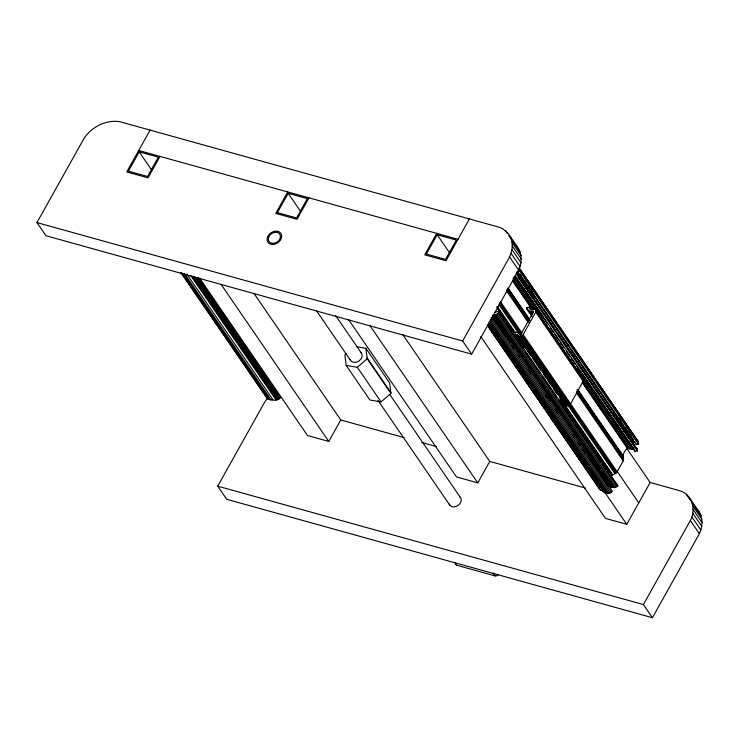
<?xml version="1.0" encoding="UTF-8"?>
<svg xmlns="http://www.w3.org/2000/svg" width="739" height="739" viewBox="0 0 739 739"><rect width="100%" height="100%" fill="white"/><g stroke="black" fill="none" stroke-linecap="round" stroke-linejoin="round"><path stroke-width="1.11" d="M576.956 366.756L576.974 366.267M471.658 354.147L45.966 235.723L36.95 222.578L83.941 138.553C91.618 126.988 105.991 119.376 119.958 121.732L499.536 227.326L502.742 228.831L507.961 233.182L518.87 249.089L521.05 255.528L520.958 262.714L520.062 266.428L516.635 273.679L471.658 354.147L462.651 341.002L509.596 256.96C512.681 250.438 513.411 242.438 509.855 235.944M696.138 508.303C704.313 515.702 703.112 528.727 697.385 537.253L652.417 617.712L643.401 604.567L690.346 520.524C696.138 510.058 692.351 494.788 680.286 490.89L650.154 482.484L626.644 448.203M638.579 444.416L519.979 271.472L519.471 268.285L638.08 441.229L638.579 444.416L636.196 444.481L604.262 397.915M636.196 444.481L636.261 443.843M610.931 477.385C611.55 473.985 615.744 474.493 617.139 471.778L623.208 460.924C623.273 455.316 622.118 454.051 627.254 448.167L582.295 382.599M514.168 334.693C517.439 333.529 520.413 339.617 523.147 334.647L535.747 312.117C537.927 306.297 529.808 311.11 529.078 307.165L526.639 307.877L526.898 308.939L531.498 315.313M535.72 309.438L583.468 379.19L583.182 381.296L570.591 403.827C567.857 408.796 564.882 402.709 561.612 403.873M533.641 294.427L618.09 417.563L617.841 418.108L533.392 294.972L533.641 294.427L530.574 293.873M150.119 130.101L126.738 171.938L148.022 177.859L160.012 156.4M139.191 151.855L128.401 171.162L147.56 176.492L158.349 157.185L139.191 151.855L151.587 169.915M287.72 191.928L275.73 213.386L297.013 219.307L309.013 197.849M288.192 193.304L277.393 212.61L296.551 217.94L307.341 198.625L288.192 193.304L300.579 211.363M436.721 233.376L424.722 254.835L446.014 260.756L469.394 218.92M437.183 234.743L426.394 254.059L445.543 259.389L456.342 240.073L437.183 234.743L449.571 252.812M199.752 278.4L307.498 435.511L328.781 441.432L340.771 419.974L253.92 293.328M348.743 319.848L456.49 476.951L477.773 482.872L489.763 461.422L402.912 334.776M480.756 336.541L605.481 518.399L626.764 524.321L650.154 482.484M652.417 617.712L226.725 499.296L217.709 486.151L264.691 402.118L267.195 398.727M509.43 337.843L593.879 460.979L593.537 461.505L509.088 338.37L509.43 337.843L506.307 336.642M181.009 272.774L267.028 398.201C270.52 400.704 277.578 401.342 280.524 397.48L198.412 277.753M608.964 493.329L490.354 320.384L493.8 318.297L612.409 491.241C610.183 493.735 605.5 494.668 603.421 491.509L488.719 324.273M346.499 353.528L344.854 354.951L346.166 365.408L369.888 399.993L381.065 401.896L390.931 393.36L389.619 382.904L365.897 348.318L356.955 346.794M346.166 365.408L357.343 367.311L367.209 358.766L365.897 348.318M611.91 487.481L493.301 314.537L495.703 314.629L499.268 312.911L617.878 485.856C614.959 488.775 610.857 487.546 608.068 485.311L591.126 460.6M499.268 312.911L497.827 311.488L494.382 312.348M490.908 317.992L492.119 317.105L493.8 318.297M512.395 333.372C515.305 330.509 518.787 333.465 520.93 334.185L533.678 311.387C532.865 309.881 529.651 312.403 528.256 310.583M509.661 342.24L509.984 342.148A3.242 0.97 33.5 0 0 508.321 339.728L507.647 339.303M549.52 400.353L549.834 400.252A3.242 0.97 33.5 0 0 548.181 397.841L547.479 397.37M589.371 458.457L589.685 458.365A3.242 0.97 33.5 0 0 588.032 455.945M634.995 441.977L631.743 442.116M542.666 316.957L514.64 276.1L515.748 276.682L516.33 278.381L518.76 278.04L637.369 450.984L634.93 451.326L577.584 367.708M627.254 448.167L634.358 449.626L628.852 441.553M519.979 271.472L517.586 271.536L541.696 306.694M531.341 294.602L533.392 294.972M616.049 417.193L618.09 417.563M614.774 417.553L617.841 418.108M138.729 150.479L458.004 239.297M36.95 222.578L462.651 341.002M340.771 419.974L404.067 437.58M421.84 442.522L436.278 446.541M489.763 461.422L585.27 487.989M217.709 486.151L643.401 604.567M454.79 562.407L456.73 565.233L495.038 575.893A2.623 2.014 -34.4 0 0 498.363 574.342M507 337.566L509.088 338.37M590.406 460.295L593.537 461.505M515.97 273.984L517.817 275.065L518.76 278.04M487.315 325.169L599.671 489.283L603.421 491.509M636.418 439.908L638.08 441.229M635.595 447.354L637.018 448.869L637.369 450.984M582.674 378.165L583.163 378.608M617.878 485.856L607.31 471.131M515.379 244.729L516.967 246.327M688.711 496.747L699.621 512.663M505.568 230.79L507.499 233.607M508.792 235.492L520.238 252.175M686.328 494.363L690.189 499.989M691.981 502.603L700.997 515.748M512.035 242.383L521.05 255.528M692.794 505.947L701.81 519.092M512.275 245.921L521.291 259.056M693.034 509.485L702.05 522.63M511.942 249.579L520.958 262.714M692.702 513.143L701.717 526.288M511.046 253.283L520.062 266.428M691.806 516.847L700.812 529.992M519.406 268.469L638.533 442.181M519.111 268.867L638.708 443.261M509.596 256.96L518.602 270.104M690.346 520.524L699.362 533.669M528.385 285.919L529.687 287.822M627.439 430.357L629.397 433.211M520.164 274.095L521.475 275.998M524.727 280.746L526.029 282.649M530.593 289.291L532.551 292.154M618.571 417.581L621.176 421.387M625.092 427.077L626.395 428.989M629.646 433.728L630.958 435.64M520.265 274.696L524.21 280.432M526.131 283.249L533.327 293.743M618.672 418.182L623.91 425.821M625.185 427.687L629.129 433.423M630.395 435.289L633.692 440.074M543.008 308.597L552.781 322.851M554.084 324.744L569.067 346.6M570.379 348.503L580.152 362.757M581.454 364.66L602.959 396.012M517.041 271.693L532.025 293.549M616.751 417.082L633.692 441.793M516.358 272.913L637.018 448.869M516.986 274.409L637.332 449.875M518.344 276.774L520.958 280.571M522.907 283.425L526.168 288.173M528.126 291.027L530.075 293.873M616.751 420.26L620.012 425.008M623.273 429.756L625.222 432.611M627.836 436.407L631.088 441.165M515.748 276.682L522.916 287.129M523.933 288.561L542.823 316.126M544.172 318.121L584.179 376.456M584.531 376.936L592.355 388.344M592.65 388.806L600.465 400.205M600.825 400.695L611.55 416.362M611.901 416.851L619.725 428.25M620.021 428.712L627.836 440.121M515.249 276.312L543.673 317.65M579.117 369.435L634.256 449.737M516.33 278.381L547.608 323.996M550.213 327.793L553.474 332.55M554.777 334.444L558.684 340.152M559.986 342.046L563.903 347.746M566.508 351.552L569.769 356.3M571.071 358.203L574.979 363.902M578.508 369.223L633.249 449.044M514.603 276.977L541.973 316.892M577.815 369.158L632.556 448.979M513.873 277.079L541.244 316.985M577.094 369.251L631.836 449.072M535.23 308.985L583.468 379.19M536.135 310.685L583.579 379.864M534.593 308.699L536.551 311.544M539.147 315.331L542.398 320.07M543.692 321.964L547.599 327.654M550.195 331.442L552.79 335.238M555.395 339.025L558.647 343.764M559.94 345.658L563.839 351.348M566.443 355.136L569.039 358.923M570.988 361.768L574.24 366.507M576.189 369.352L581.39 376.927M512.986 278.021L534.491 309.373M536.043 311.405L630.293 449.063M535.747 312.117L583.182 381.296M513.162 279.85L533.364 309.299M582.886 381.518L629.157 448.989M512.783 280.497L532.339 309.004M582.517 382.165L628.132 448.684M512.561 280.922L532.117 309.429M529.078 307.165L530.38 309.059M531.72 311.211L533.022 313.105M529.216 307.757L530.519 309.65M530.454 311.276L532.403 314.121M529.272 311.064L531.868 314.851M526.639 307.877L528.597 310.722M529.891 312.615L531.84 315.461M526.898 308.939L531.997 316.495M508.34 288.478L529.189 318.888M578.074 390.155L623.032 455.723M508.22 288.764L529.724 320.126M577.298 389.49L622.912 456.009M507.527 288.108L529.687 320.412M577.261 389.786L622.875 456.296M507.573 288.376L529.734 320.68M577.307 390.053L622.922 456.563M507.536 289.245L529.05 320.597M577.27 390.922L623.54 458.383M507.028 289.097L528.533 320.458M577.408 391.725L623.679 459.196M506.908 289.965L529.069 322.269M576.642 391.642L623.559 460.055M506.548 290.824L528.062 322.186M576.281 392.501L623.208 460.924M617.213 471.445L638.764 502.871M500.488 301.678L521.993 333.04M523.147 334.647L617.139 471.778M522.676 335.312L570.12 404.492M499.915 302.482L521.42 333.843M569.64 404.159L616.566 472.572M522.048 335.885L569.492 405.064M499.158 303.166L521.318 335.478M568.891 404.843L615.809 473.265M519.332 333.372L520.635 335.266M521.318 336.328L568.762 405.499M518.464 332.716L520.413 335.561M498.936 304.644L519.138 334.102M568.014 405.369L614.931 473.791M520.533 336.596L567.977 405.776M519.748 336.688L567.192 405.868M519.009 336.596L566.453 405.776M518.455 336.365L565.898 405.535M517.346 335.063L565.455 405.184M516.857 334.702L525.956 347.967M527.258 349.861L531.156 355.542M535.71 362.184L539.609 367.865M543.507 373.555L549.354 382.081M553.252 387.763L557.151 393.453M561.058 399.134L564.3 403.873M497.375 306.63L515.619 333.234M563.848 403.549L612.723 474.817M516.265 334.471L531.212 356.263M532.514 358.166L535.766 362.895M537.059 364.798L540.966 370.479M543.562 374.276L546.158 378.063M548.107 380.908L552.015 386.589M553.308 388.483L557.206 394.173M559.811 397.961L563.709 403.651M497.079 306.805L514.677 332.458M562.896 402.773L612.428 474.992M496.83 307.036L514.427 332.689M515.591 334.388L524.69 347.663M560.439 399.781L612.178 475.223M497.292 308.246L514.233 332.956M562.462 403.272L611.984 475.491M514.88 334.471L523.979 347.736M559.728 399.854L562.324 403.651M497.827 311.488L501.079 316.246M502.381 318.139L512.811 333.344M514.113 335.247L523.24 348.549M525.845 352.355L540.181 373.26M542.786 377.056L551.257 389.407M552.569 391.31L556.476 397.009M559.081 400.815L567.552 413.166M568.854 415.069L574.074 422.671M575.376 424.565L578.628 429.322M579.939 431.225L583.847 436.925M585.149 438.827L594.923 453.081M596.225 454.975L600.789 461.626M602.747 464.48L606.008 469.228M498.178 313.706L616.788 486.65M496.968 314.287L615.578 487.232M495.703 314.629L614.312 487.574M494.465 314.712L613.074 487.657M492.931 315.045L508.571 337.852M592.641 460.434L610.885 487.047M492.765 315.331L507.748 337.187M591.819 459.769L610.072 486.373M492.617 316.329L506.954 337.233M591.024 459.815L608.613 485.468M492.719 317.114L506.409 337.067M495.379 321.825L496.682 323.756M500.589 329.428L502.548 332.31M511.674 345.612L513.623 348.457M518.187 355.108L519.489 357.011M527.96 369.361L530.574 373.167M545.558 395.023L546.86 396.926M555.331 409.277L557.945 413.073M572.928 434.929L574.231 436.832M578.147 442.532L580.097 445.386M582.701 449.183L585.316 452.989M589.223 458.688L591.172 461.542M600.299 474.808L601.601 476.747M605.509 482.41L607.467 485.292M492.784 319.202L611.384 492.146M491.611 319.904L610.22 492.848M489.735 321.548L607.689 493.541M489.163 322.453L606.47 493.495M488.71 323.082L626.764 524.321M488.433 323.47L604.437 492.617M488.682 325.539L489.985 327.442M493.892 333.141L495.851 335.986M521.263 373.047L523.221 375.902M548.634 412.962L550.592 415.808M489.2 327.275L492.451 332.023M494.409 334.878L498.973 341.529M500.275 343.432L503.536 348.18M505.485 351.034L508.746 355.782M511.351 359.579L513.309 362.433M516.57 367.181L519.822 371.939M522.436 375.735L526.344 381.435M527.646 383.338L530.907 388.086M532.856 390.94L536.117 395.688M538.722 399.494L542.638 405.194M543.941 407.097L547.193 411.845M549.807 415.651L553.714 421.35M555.017 423.253L558.924 428.953M560.883 431.798L563.487 435.604M566.092 439.4L570.009 445.109M571.958 447.954L574.572 451.76M575.875 453.654L581.085 461.256M583.043 464.11L586.295 468.859M588.253 471.713L590.858 475.51M594.119 480.267L597.38 485.015M487.352 324.892L600.742 490.234M487.389 325.446L600.123 489.837M370.027 325.77L477.773 482.872M367.061 357.879L390.783 392.474M367.209 358.766L390.931 393.36M335.672 315.599L361.14 352.734M389.869 394.635L460.397 497.467M357.343 367.311L381.065 401.896M316.671 311.036L350.628 360.549M378.054 400.538L449.885 505.282M493.098 573.058L495.038 575.893M221.035 284.321L328.781 441.432M197.248 277.531L280.016 398.21M195.937 277.217L279.351 398.857M194.514 276.783L278.575 399.365M193.018 276.192L277.735 399.725M192.149 276.377L276.866 399.91M190.653 275.425L276.026 399.91M186.819 274.123L272.839 399.55M184.362 273.485L271.037 399.864M183.133 273.448L269.809 399.827M181.683 272.645L268.691 399.531M181.073 272.599L267.749 398.977M266.576 397.249L267.028 398.201M599.329 487.869L599.403 488.618M634.912 450.688L634.93 451.326M531.618 296.45A3.067 1.201 24.7 0 1 533.9 299.101M574.129 355.681A3.242 1.275 24.7 0 1 574.342 356.106M533.327 296.653A3.242 1.275 24.7 0 1 533.881 297.115M534.279 297.568A3.242 1.275 24.7 0 1 534.491 297.993M571.469 354.563A3.067 1.201 24.7 0 1 573.76 357.205M611.319 412.667A3.067 1.201 24.7 0 1 613.795 415.059M509.734 340.199A3.067 0.915 33.5 0 1 510.095 340.651M459.409 496.571A6.549 5.034 -34.4 0 1 458.245 505.337A6.549 5.034 -34.4 0 1 449.257 504.118M456.73 565.233A2.623 2.014 -34.4 0 1 455.557 563.072M360.309 352.06A6.549 5.034 -34.4 0 1 359.145 360.826A6.549 5.034 -34.4 0 1 350.147 359.607M272.867 243.371A6.549 5.034 -34.4 0 0 280.266 235.057A6.549 5.034 -34.4 0 0 270.021 234.984A6.549 5.034 -34.4 0 0 272.867 243.371M272.562 244.48A7.861 6.041 -34.4 0 0 281.439 234.512A7.861 6.041 -34.4 0 0 269.144 234.42A7.861 6.041 -34.4 0 0 272.562 244.48"/></g></svg>
